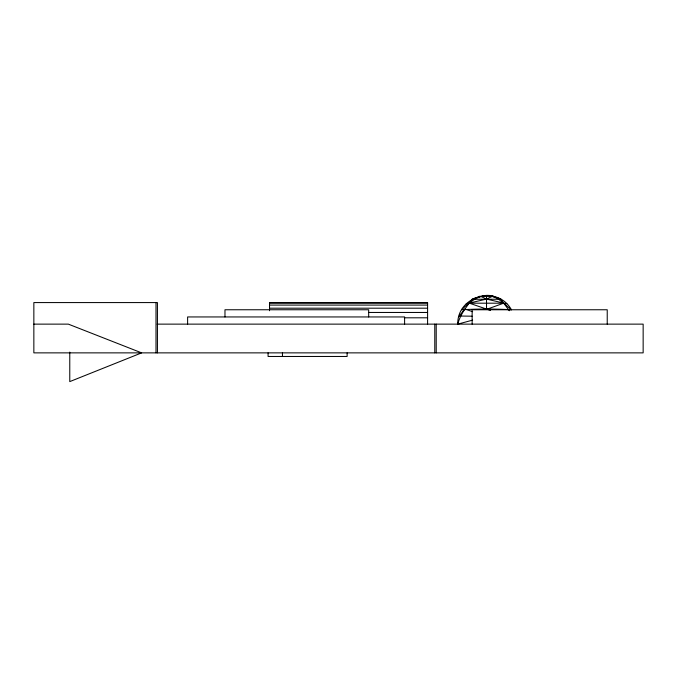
<?xml version="1.0" encoding="UTF-8"?>
<svg xmlns="http://www.w3.org/2000/svg" width="677" height="677" viewBox="0 0 677 677"><rect width="100%" height="100%" fill="white"/><g stroke="black" fill="none" stroke-linecap="round" stroke-linejoin="round"><path stroke-width="1.02" d="M472.639 320.128L457.77 324.131C457.051 295.57 497.747 284.67 511.406 309.761C495.09 308.814 477.937 308.814 461.621 309.761C470.303 301.536 481.093 292.278 493.956 296.365M457.77 324.131C460.148 314.526 466.377 306.96 472.14 299.242C481.127 295.037 491.9 295.037 500.887 299.242L509.307 310.743M466.191 303.804L486.518 299.09L492.501 296.281L498.264 298.912L511.406 309.761M472.14 299.242L500.887 299.242M479.079 296.365L480.526 296.281L486.518 299.09L506.836 303.804M269.522 303.203L427.593 303.203M269.522 305.09L427.593 305.09M269.522 308.196L427.593 308.196M368.584 312.461L427.593 312.461M404.414 317.801L427.593 317.801M33.85 324.131L68.335 324.131L141.628 352.869L69.773 381.608L69.773 352.108M157.14 324.131L643.15 324.131L643.15 352.869L33.85 352.869L33.85 302.577L157.436 302.577L157.436 352.869M472.097 316.193L460.766 316.041L458.752 316.692L464.701 308.974L472.631 311.674M490.478 310.43L469.423 303.194L503.603 303.194L486.518 309.406L486.518 295.392M607.227 324.131L607.227 309.761L472.14 309.761L472.14 324.131M436.216 324.131L436.216 352.869M434.778 324.131L434.778 352.869M427.593 324.131L427.593 302.577L269.522 302.577L269.522 310.751M404.601 324.131L404.601 316.946L187.614 316.946L187.614 324.131M368.677 316.946L368.677 309.761L224.976 309.761L224.976 316.946M347.123 352.869L347.123 356.466L268.084 356.466L268.084 352.869M282.453 352.869L282.453 356.466M155.998 302.577L155.998 352.869"/></g></svg>
